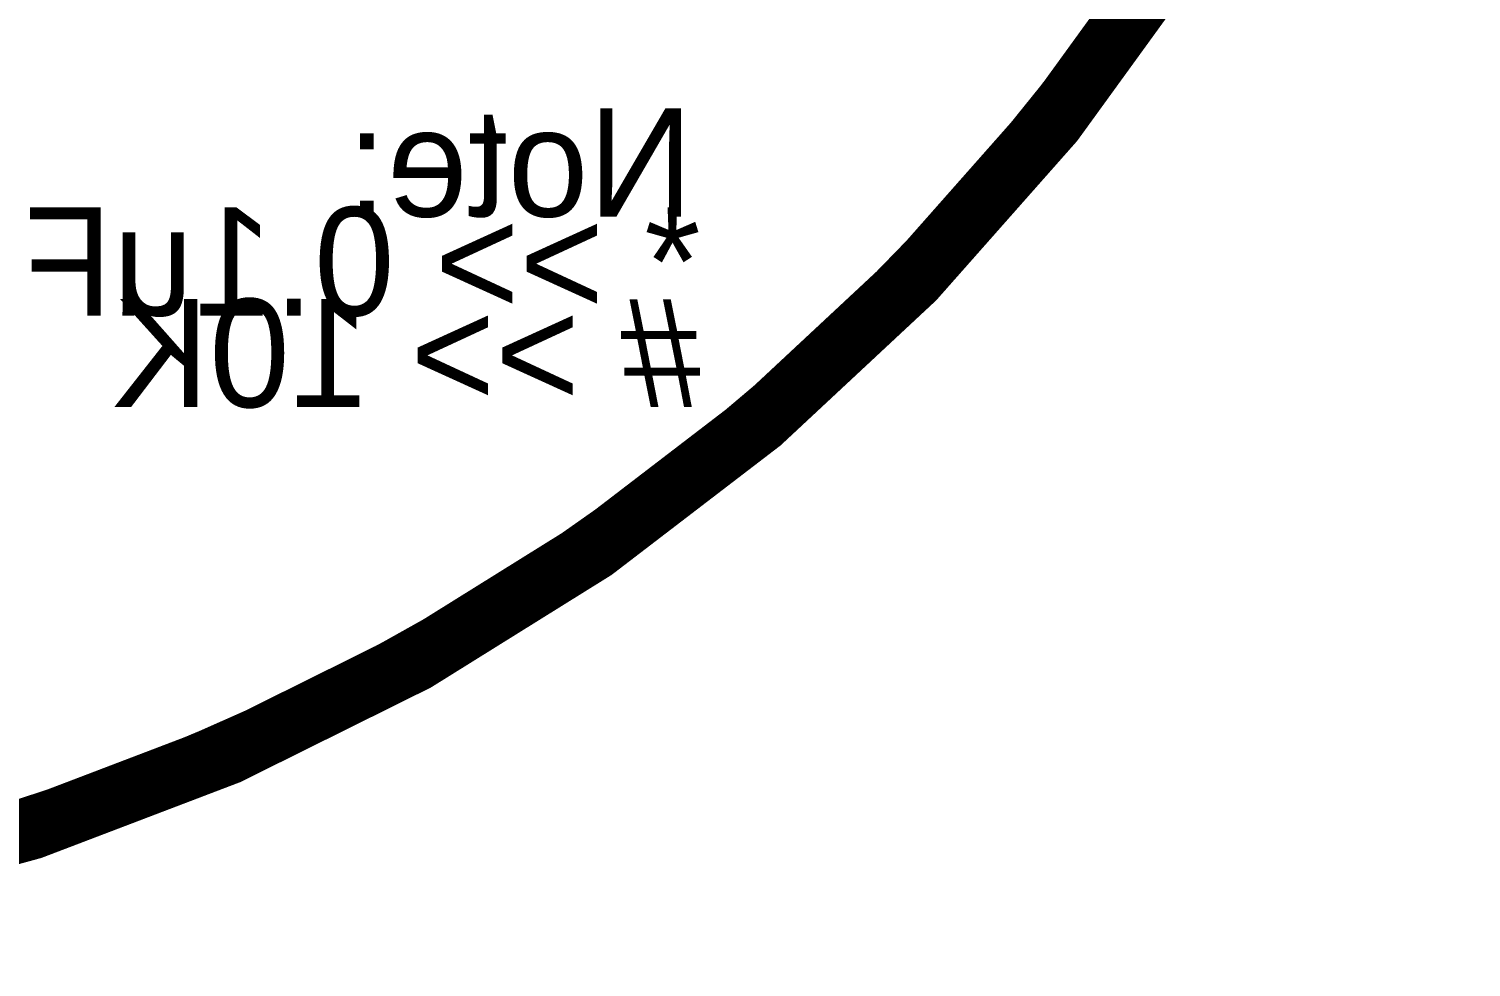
# Model space of a CAD drawing. Header units: millimetres. Extents: x 2.17 to 4.96, y 1.49 to 4.34.
# Drawn here: x 4.028 to 4.96, y 1.492 to 2.098 of the extents above; entities that cross this region are included whole.
import ezdxf

# ---------------------------------------------------------------- set-up
doc = ezdxf.new("R2010")
doc.units = ezdxf.units.MM
doc.header["$MEASUREMENT"] = 0
for name, color, linetype in [('BottomOverlay', 54, 'Continuous'), ('InternalPlane1', 76, 'Continuous'), ('InternalPlane2', 16, 'Continuous'), ('Mechanical2', 216, 'Continuous')]:
    doc.layers.add(name, color=color, linetype=linetype)

msp = doc.modelspace()

# ---------------------------------------------------------------- linework, layer by layer
at = {"layer": 'InternalPlane1'}
for p, q in [((4.72131, 2.11353), (4.70187, 2.08691)), ((4.70187, 2.08691), (4.6818, 2.06076)), ((4.6818, 2.06076), (4.66112, 2.03509)), ((4.66112, 2.03509), (4.63983, 2.00992)), ((4.63983, 2.00992), (4.61794, 1.98526)), ((4.61794, 1.98526), (4.59548, 1.96114)), ((4.59548, 1.96114), (4.57245, 1.93755)), ((4.57245, 1.93755), (4.54886, 1.91452)), ((4.54886, 1.91452), (4.52474, 1.89206)), ((4.52474, 1.89206), (4.50008, 1.87017)), ((4.50008, 1.87017), (4.47491, 1.84888)), ((4.47491, 1.84888), (4.44924, 1.8282)), ((4.44924, 1.8282), (4.42309, 1.80813)), ((4.42309, 1.80813), (4.39647, 1.78869)), ((4.39647, 1.78869), (4.36939, 1.76989)), ((4.36939, 1.76989), (4.34187, 1.75174)), ((4.34187, 1.75174), (4.31393, 1.73425)), ((4.31393, 1.73425), (4.28558, 1.71742)), ((4.28558, 1.71742), (4.25683, 1.70128)), ((4.25683, 1.70128), (4.22771, 1.68583)), ((4.22771, 1.68583), (4.19823, 1.67107)), ((4.19823, 1.67107), (4.16841, 1.65702)), ((4.16841, 1.65702), (4.13826, 1.64369)), ((4.13826, 1.64369), (4.10781, 1.63107)), ((4.10781, 1.63107), (4.07706, 1.61918)), ((4.07706, 1.61918), (4.04604, 1.60803)), ((4.04604, 1.60803), (4.01476, 1.59762))]:
    msp.add_line(p, q, dxfattribs=at)
at = {"layer": 'InternalPlane1', "const_width": 0.04}
msp.add_lwpolyline([(4.93976, 2.51612, -6.760445), (4.93618, 3.32971)], format="xyb", dxfattribs=at)
at = {"layer": 'InternalPlane2'}
for p, q in [((4.72131, 2.11353), (4.70187, 2.08691)), ((4.70187, 2.08691), (4.6818, 2.06076)), ((4.6818, 2.06076), (4.66112, 2.03509)), ((4.66112, 2.03509), (4.63983, 2.00992)), ((4.63983, 2.00992), (4.61794, 1.98526)), ((4.61794, 1.98526), (4.59548, 1.96114)), ((4.59548, 1.96114), (4.57245, 1.93755)), ((4.57245, 1.93755), (4.54886, 1.91452)), ((4.54886, 1.91452), (4.52474, 1.89206)), ((4.52474, 1.89206), (4.50008, 1.87017)), ((4.50008, 1.87017), (4.47491, 1.84888)), ((4.47491, 1.84888), (4.44924, 1.8282)), ((4.44924, 1.8282), (4.42309, 1.80813)), ((4.42309, 1.80813), (4.39647, 1.78869)), ((4.39647, 1.78869), (4.36939, 1.76989)), ((4.36939, 1.76989), (4.34187, 1.75174)), ((4.34187, 1.75174), (4.31393, 1.73425)), ((4.31393, 1.73425), (4.28558, 1.71742)), ((4.28558, 1.71742), (4.25683, 1.70128)), ((4.25683, 1.70128), (4.22771, 1.68583)), ((4.22771, 1.68583), (4.19823, 1.67107)), ((4.19823, 1.67107), (4.16841, 1.65702)), ((4.16841, 1.65702), (4.13826, 1.64369)), ((4.13826, 1.64369), (4.10781, 1.63107)), ((4.10781, 1.63107), (4.07706, 1.61918)), ((4.07706, 1.61918), (4.04604, 1.60803)), ((4.04604, 1.60803), (4.01476, 1.59762))]:
    msp.add_line(p, q, dxfattribs=at)
at = {"layer": 'InternalPlane2', "const_width": 0.04}
msp.add_lwpolyline([(4.93976, 2.51612, -6.760445), (4.93618, 3.32971)], format="xyb", dxfattribs=at)
at = {"layer": 'Mechanical2', "const_width": 0.015}
msp.add_lwpolyline([(4.9336, 2.5218, -6.818913), (4.92995, 3.32439)], format="xyb", dxfattribs=at)

# ---------------------------------------------------------------- texts
at = {"layer": 'BottomOverlay', "text_generation_flag": 2}
for s, p in [('Note:', (4.457, 1.977)), ('* >> 0.1uF', (4.462, 1.91306)), ('# >> 10K', (4.462, 1.85382))]:
    msp.add_text(s, height=0.07, rotation=360, dxfattribs=at).set_placement(p)

doc.saveas('drawing.dxf')
